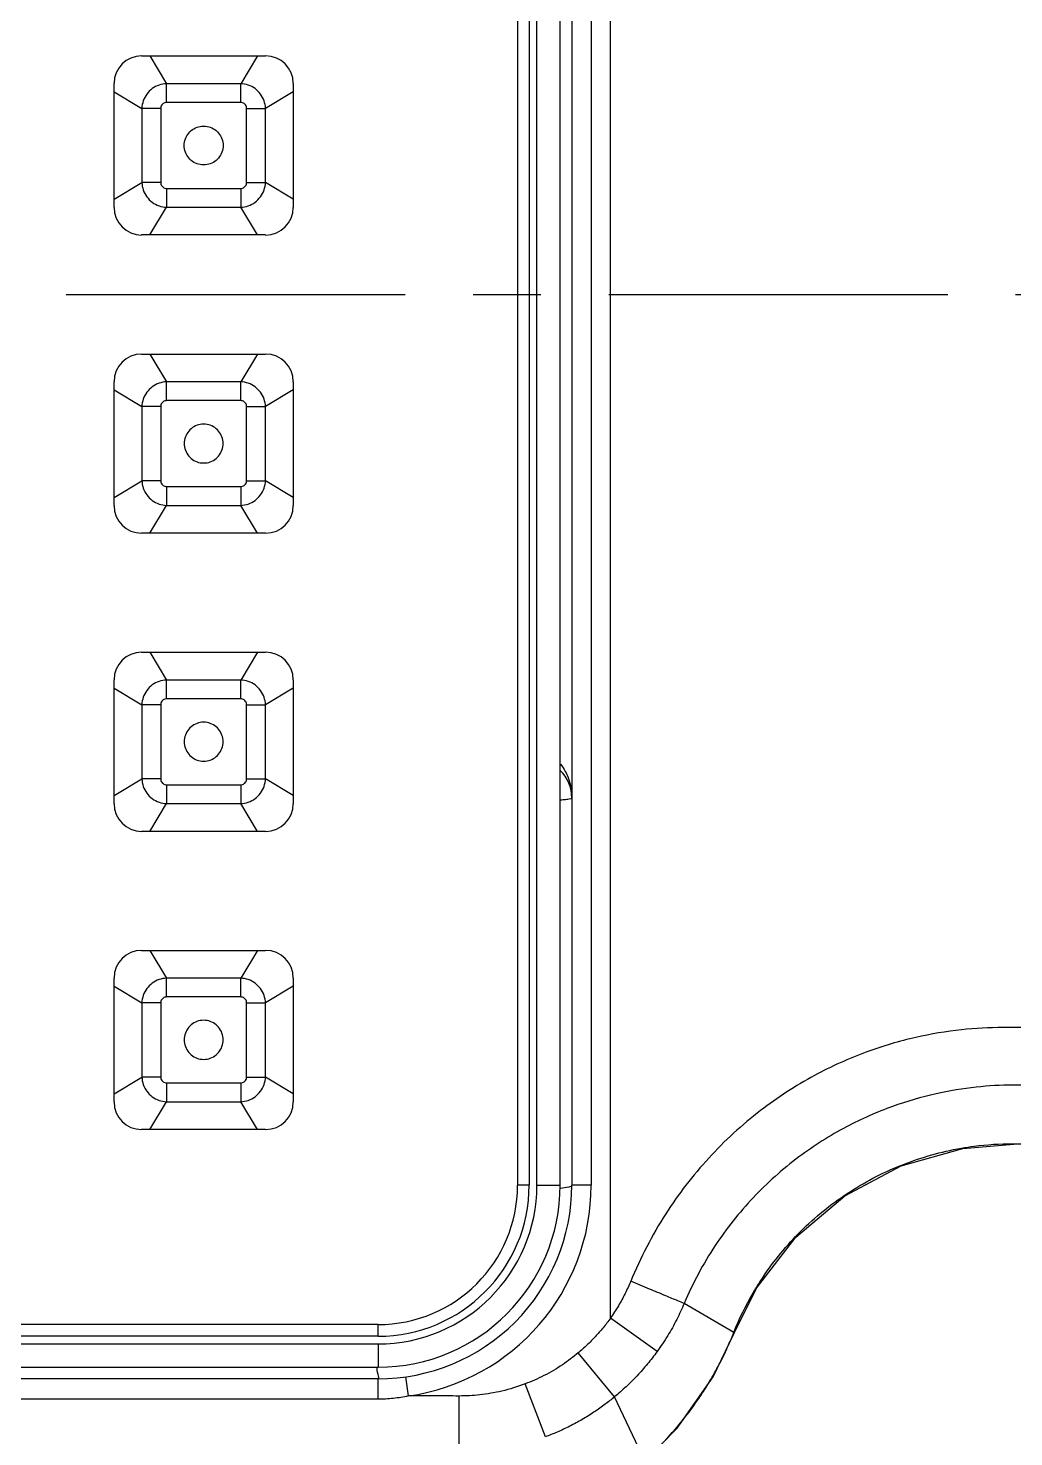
# Model space of a CAD drawing. Extents: x 3970 to 4390, y 960 to 1257.
# Drawn here: x 4107.55 to 4132.98, y 1004.4 to 1040.78 of the extents above; entities that cross this region are included whole.
import ezdxf

# ---------------------------------------------------------------- set-up
doc = ezdxf.new("R2010")
doc.units = 0
doc.header["$LTSCALE"] = 7
doc.header["$MEASUREMENT"] = 0
doc.linetypes.add('CENTER', pattern=[2, 1.25, -0.25, 0.25, -0.25])
doc.layers.get('0').update_dxf_attribs({"color": 2, "linetype": 'CONTINUOUS'})
doc.layers.add('CL', color=1, linetype='CENTER')

msp = doc.modelspace()

# ---------------------------------------------------------------- linework, layer by layer
at = {"color": 7, "linetype": 'Continuous'}
for p, q in [((4122.573, 1007.469), (4122.573, 1060.33)), ((4120.173, 1056.899), (4120.173, 1010.899)), ((4120.473, 1056.899), (4120.473, 1010.899)), ((4120.673, 1010.899), (4120.673, 1056.899)), ((4121.273, 1010.899), (4121.273, 1056.899)), ((4121.573, 1056.899), (4121.573, 1010.899)), ((4122.073, 1056.899), (4122.073, 1010.899)), ((4136.315, 1014.971), (4132.701, 1014.968)), ((4136.287, 1013.485), (4132.955, 1013.484)), ((4132.955, 1011.971), (4132.978, 1011.956)), ((4120.473, 1010.899), (4120.173, 1010.899)), ((4120.673, 1010.899), (4121.273, 1010.899)), ((4122.073, 1010.899), (4121.573, 1010.899)), ((4125.752, 1007.097), (4124.473, 1007.846)), ((4116.573, 1007.299), (4049.573, 1007.299)), ((4116.573, 1006.999), (4116.573, 1007.299)), ((4123.774, 1006.604), (4122.573, 1007.468)), ((4116.573, 1006.999), (4049.573, 1006.999)), ((4125.752, 1007.097), (4125.758, 1007.064)), ((4049.573, 1006.799), (4116.573, 1006.799)), ((4116.573, 1006.799), (4116.573, 1006.199)), ((4122.676, 1005.434), (4121.733, 1006.566)), ((4049.573, 1006.199), (4116.573, 1006.199)), ((4116.573, 1005.899), (4049.573, 1005.899)), ((4116.573, 1005.371), (4116.573, 1005.899)), ((4117.36, 1005.456), (4117.288, 1005.951)), ((4120.89, 1004.401), (4120.37, 1005.768)), ((4118.664, 1004.005), (4118.665, 1005.455)), ((4123.448, 1003.799), (4122.676, 1005.434))]:
    msp.add_line(p, q, dxfattribs=at)
at = {"linetype": 'Continuous'}
for p, q in [((4110.473, 1040.062), (4113.673, 1040.062)), ((4110.686, 1040.062), (4111.116, 1039.344)), ((4113.461, 1040.062), (4113.03, 1039.344)), ((4109.761, 1036.149), (4109.761, 1039.349)), ((4111.116, 1038.859), (4111.116, 1039.344)), ((4113.03, 1039.344), (4111.116, 1039.344)), ((4113.03, 1038.859), (4113.03, 1039.344)), ((4114.386, 1039.349), (4114.386, 1036.149)), ((4109.761, 1039.137), (4110.479, 1038.706)), ((4114.386, 1039.137), (4113.668, 1038.706)), ((4110.964, 1038.706), (4110.479, 1038.706)), ((4110.479, 1038.706), (4110.479, 1036.792)), ((4110.964, 1038.706), (4110.964, 1036.792)), ((4113.03, 1038.859), (4111.116, 1038.859)), ((4113.183, 1038.706), (4113.668, 1038.706)), ((4113.183, 1036.792), (4113.183, 1038.706)), ((4113.668, 1036.792), (4113.668, 1038.706)), ((4109.761, 1036.362), (4110.479, 1036.792)), ((4110.964, 1036.792), (4110.479, 1036.792)), ((4113.183, 1036.792), (4113.668, 1036.792)), ((4114.386, 1036.362), (4113.668, 1036.792)), ((4111.116, 1036.64), (4111.116, 1036.155)), ((4111.116, 1036.64), (4113.03, 1036.64)), ((4113.03, 1036.64), (4113.03, 1036.155)), ((4110.686, 1035.437), (4111.116, 1036.155)), ((4111.116, 1036.155), (4113.03, 1036.155)), ((4113.461, 1035.437), (4113.03, 1036.155)), ((4113.673, 1035.437), (4110.473, 1035.437)), ((4110.473, 1032.362), (4113.673, 1032.362)), ((4110.686, 1032.362), (4111.116, 1031.644)), ((4113.461, 1032.362), (4113.03, 1031.644)), ((4109.761, 1028.449), (4109.761, 1031.649)), ((4114.386, 1031.649), (4114.386, 1028.449)), ((4109.761, 1031.437), (4110.479, 1031.006)), ((4111.116, 1031.159), (4111.116, 1031.644)), ((4113.03, 1031.644), (4111.116, 1031.644)), ((4113.03, 1031.159), (4113.03, 1031.644)), ((4114.386, 1031.437), (4113.668, 1031.006)), ((4110.479, 1031.006), (4110.479, 1029.092)), ((4110.964, 1031.006), (4110.479, 1031.006)), ((4110.964, 1031.006), (4110.964, 1029.092)), ((4113.03, 1031.159), (4111.116, 1031.159)), ((4113.183, 1029.092), (4113.183, 1031.006)), ((4113.183, 1031.006), (4113.668, 1031.006)), ((4113.668, 1029.092), (4113.668, 1031.006)), ((4109.761, 1028.662), (4110.479, 1029.092)), ((4110.964, 1029.092), (4110.479, 1029.092)), ((4111.116, 1028.94), (4111.116, 1028.455)), ((4111.116, 1028.94), (4113.03, 1028.94)), ((4113.03, 1028.94), (4113.03, 1028.455)), ((4113.183, 1029.092), (4113.668, 1029.092)), ((4114.386, 1028.662), (4113.668, 1029.092)), ((4110.686, 1027.737), (4111.116, 1028.455)), ((4111.116, 1028.455), (4113.03, 1028.455)), ((4113.461, 1027.737), (4113.03, 1028.455)), ((4113.673, 1027.737), (4110.473, 1027.737)), ((4110.473, 1024.662), (4113.673, 1024.662)), ((4110.686, 1024.662), (4111.116, 1023.944)), ((4113.461, 1024.662), (4113.03, 1023.944)), ((4109.761, 1020.749), (4109.761, 1023.949)), ((4109.761, 1023.737), (4110.479, 1023.306)), ((4111.116, 1023.459), (4111.116, 1023.944)), ((4113.03, 1023.944), (4111.116, 1023.944)), ((4113.03, 1023.459), (4113.03, 1023.944)), ((4114.386, 1023.737), (4113.668, 1023.306)), ((4114.386, 1023.949), (4114.386, 1020.749)), ((4110.964, 1023.306), (4110.479, 1023.306)), ((4110.479, 1023.306), (4110.479, 1021.392)), ((4110.964, 1023.306), (4110.964, 1021.392)), ((4113.03, 1023.459), (4111.116, 1023.459)), ((4113.183, 1023.306), (4113.668, 1023.306)), ((4113.183, 1021.392), (4113.183, 1023.306)), ((4113.668, 1021.392), (4113.668, 1023.306)), ((4109.761, 1020.962), (4110.479, 1021.392)), ((4110.964, 1021.392), (4110.479, 1021.392)), ((4111.116, 1021.24), (4111.116, 1020.755)), ((4111.116, 1021.24), (4113.03, 1021.24)), ((4113.03, 1021.24), (4113.03, 1020.755)), ((4113.183, 1021.392), (4113.668, 1021.392)), ((4114.386, 1020.962), (4113.668, 1021.392)), ((4110.686, 1020.037), (4111.116, 1020.755)), ((4111.116, 1020.755), (4113.03, 1020.755)), ((4113.461, 1020.037), (4113.03, 1020.755)), ((4113.673, 1020.037), (4110.473, 1020.037)), ((4110.473, 1016.962), (4113.673, 1016.962)), ((4110.686, 1016.962), (4111.116, 1016.244)), ((4113.461, 1016.962), (4113.03, 1016.244)), ((4109.761, 1013.049), (4109.761, 1016.249)), ((4109.761, 1016.037), (4110.479, 1015.606)), ((4111.116, 1015.759), (4111.116, 1016.244)), ((4113.03, 1016.244), (4111.116, 1016.244)), ((4113.03, 1015.759), (4113.03, 1016.244)), ((4114.386, 1016.037), (4113.668, 1015.606)), ((4114.386, 1016.249), (4114.386, 1013.049)), ((4113.03, 1015.759), (4111.116, 1015.759)), ((4110.964, 1015.606), (4110.479, 1015.606)), ((4110.479, 1015.606), (4110.479, 1013.692)), ((4110.964, 1015.606), (4110.964, 1013.692)), ((4113.183, 1015.606), (4113.668, 1015.606)), ((4113.183, 1013.692), (4113.183, 1015.606)), ((4113.668, 1013.692), (4113.668, 1015.606)), ((4109.761, 1013.262), (4110.479, 1013.692)), ((4110.964, 1013.692), (4110.479, 1013.692)), ((4111.116, 1013.54), (4111.116, 1013.055)), ((4111.116, 1013.54), (4113.03, 1013.54)), ((4113.03, 1013.54), (4113.03, 1013.055)), ((4113.183, 1013.692), (4113.668, 1013.692)), ((4114.386, 1013.262), (4113.668, 1013.692)), ((4110.686, 1012.337), (4111.116, 1013.055)), ((4111.116, 1013.055), (4113.03, 1013.055)), ((4113.461, 1012.337), (4113.03, 1013.055)), ((4113.673, 1012.337), (4110.473, 1012.337))]:
    msp.add_line(p, q, dxfattribs=at)
at = {"color": 7, "linetype": 'Continuous'}
for points in [[(4125.758, 1007.064), (4126.343, 1008.239), (4127.354, 1009.555), (4128.615, 1010.622), (4130.07, 1011.396), (4131.659, 1011.846), (4132.978, 1011.956)], [(4123.447, 1003.763), (4124.293, 1004.626), (4125.223, 1005.951), (4125.758, 1007.064)]]:
    msp.add_lwpolyline(points, dxfattribs=at)
at = {"linetype": 'Continuous'}
for centre, start, end in [((4110.473, 1039.349), 90, 180), ((4113.673, 1039.349), 0, 90), ((4110.473, 1036.149), 180, 270), ((4113.673, 1036.149), 270, 0), ((4110.473, 1031.649), 90, 180), ((4113.673, 1031.649), 0, 90), ((4110.473, 1028.449), 180, 270), ((4113.673, 1028.449), 270, 0), ((4110.473, 1023.949), 90, 180), ((4113.673, 1023.949), 0, 90), ((4110.473, 1020.749), 180, 270), ((4113.673, 1020.749), 270, 0), ((4110.473, 1016.249), 90, 180), ((4113.673, 1016.249), 0, 90), ((4110.473, 1013.049), 180, 270), ((4113.673, 1013.049), 270, 0)]:
    msp.add_arc(centre, 0.713, start, end, dxfattribs=at)
at = {"color": 7, "linetype": 'Continuous'}
for centre, radius, start, end in [((4120.573, 1020.899), 1, 359.9426, 45.4138), ((4116.573, 1010.899), 4.7, 270, 0), ((4116.573, 1010.899), 5, 269.9998, 0), ((4116.573, 1010.899), 3.6, 270, 0), ((4116.573, 1010.899), 4.1, 270, 0), ((4116.573, 1010.899), 3.9, 270, 0), ((4116.573, 1010.899), 5.5, 278.2189, 0)]:
    msp.add_arc(centre, radius, start, end, dxfattribs=at)
at = {"linetype": 'Continuous'}
for points, start_tangent, end_tangent in [([(4111.116, 1039.344), (4110.923, 1039.309), (4110.747, 1039.216), (4110.606, 1039.075), (4110.514, 1038.899), (4110.479, 1038.706)], (-0.99963, -0.027186), (-0.026957, -0.999637)), ([(4113.668, 1038.706), (4113.633, 1038.899), (4113.54, 1039.075), (4113.399, 1039.216), (4113.223, 1039.309), (4113.03, 1039.344)], (-0.027186, 0.99963), (-0.999637, 0.026957)), ([(4111.116, 1038.859), (4111.071, 1038.852), (4111.028, 1038.83), (4110.993, 1038.795), (4110.971, 1038.751), (4110.964, 1038.706)], (-1, -0.000016), (0.000439, -1)), ([(4113.183, 1038.706), (4113.176, 1038.751), (4113.154, 1038.794), (4113.119, 1038.83), (4113.075, 1038.852), (4113.03, 1038.859)], (-0.000016, 1), (-1, -0.000439)), ([(4112.073, 1037.246), (4111.902, 1037.276), (4111.751, 1037.363), (4111.639, 1037.497), (4111.579, 1037.661), (4111.579, 1037.835), (4111.639, 1037.999), (4111.751, 1038.132), (4111.902, 1038.219), (4112.073, 1038.25)], (-1, 0), (1, 0)), ([(4112.073, 1038.25), (4112.245, 1038.219), (4112.396, 1038.132), (4112.508, 1037.999), (4112.567, 1037.835), (4112.567, 1037.661), (4112.508, 1037.497), (4112.396, 1037.363), (4112.245, 1037.276), (4112.073, 1037.246)], (1, 0), (-1, 0)), ([(4110.479, 1036.792), (4110.514, 1036.599), (4110.606, 1036.423), (4110.747, 1036.282), (4110.923, 1036.19), (4111.116, 1036.155)], (0.027186, -0.99963), (0.999637, -0.026957)), ([(4110.964, 1036.792), (4110.971, 1036.747), (4110.993, 1036.704), (4111.028, 1036.669), (4111.071, 1036.647), (4111.116, 1036.64)], (0.000016, -1), (1, 0.000439)), ([(4113.03, 1036.155), (4113.223, 1036.19), (4113.399, 1036.282), (4113.54, 1036.423), (4113.633, 1036.599), (4113.668, 1036.792)], (0.99963, 0.027186), (0.026957, 0.999637)), ([(4113.03, 1036.64), (4113.075, 1036.647), (4113.118, 1036.669), (4113.154, 1036.704), (4113.176, 1036.747), (4113.183, 1036.792)], (1, 0.000016), (-0.000439, 1)), ([(4111.116, 1031.644), (4110.923, 1031.609), (4110.747, 1031.516), (4110.606, 1031.375), (4110.514, 1031.199), (4110.479, 1031.006)], (-0.99963, -0.027186), (-0.026957, -0.999637)), ([(4113.668, 1031.006), (4113.633, 1031.199), (4113.54, 1031.375), (4113.399, 1031.516), (4113.223, 1031.609), (4113.03, 1031.644)], (-0.027186, 0.99963), (-0.999637, 0.026957)), ([(4111.116, 1031.159), (4111.071, 1031.152), (4111.028, 1031.13), (4110.993, 1031.095), (4110.971, 1031.051), (4110.964, 1031.006)], (-1, -0.000016), (0.000439, -1)), ([(4113.183, 1031.006), (4113.176, 1031.051), (4113.154, 1031.094), (4113.119, 1031.13), (4113.075, 1031.152), (4113.03, 1031.159)], (-0.000016, 1), (-1, -0.000439)), ([(4112.073, 1030.553), (4111.902, 1030.522), (4111.751, 1030.435), (4111.639, 1030.302), (4111.579, 1030.138), (4111.579, 1029.964), (4111.639, 1029.8), (4111.751, 1029.666), (4111.902, 1029.579), (4112.073, 1029.549)], (-1, 0), (1, 0)), ([(4112.073, 1029.549), (4112.245, 1029.579), (4112.396, 1029.666), (4112.508, 1029.8), (4112.567, 1029.964), (4112.567, 1030.138), (4112.508, 1030.302), (4112.396, 1030.435), (4112.245, 1030.522), (4112.073, 1030.553)], (1, 0), (-1, 0)), ([(4110.479, 1029.092), (4110.514, 1028.899), (4110.606, 1028.723), (4110.747, 1028.582), (4110.923, 1028.49), (4111.116, 1028.455)], (0.027186, -0.99963), (0.999637, -0.026957)), ([(4110.964, 1029.092), (4110.971, 1029.047), (4110.993, 1029.004), (4111.028, 1028.969), (4111.071, 1028.947), (4111.116, 1028.94)], (0.000016, -1), (1, 0.000439)), ([(4113.03, 1028.455), (4113.223, 1028.49), (4113.399, 1028.582), (4113.54, 1028.723), (4113.633, 1028.899), (4113.668, 1029.092)], (0.99963, 0.027186), (0.026957, 0.999637)), ([(4113.03, 1028.94), (4113.075, 1028.947), (4113.118, 1028.969), (4113.154, 1029.004), (4113.176, 1029.047), (4113.183, 1029.092)], (1, 0.000016), (-0.000439, 1)), ([(4111.116, 1023.944), (4110.923, 1023.909), (4110.747, 1023.816), (4110.606, 1023.675), (4110.514, 1023.499), (4110.479, 1023.306)], (-0.99963, -0.027186), (-0.026957, -0.999637)), ([(4113.668, 1023.306), (4113.633, 1023.499), (4113.54, 1023.675), (4113.399, 1023.816), (4113.223, 1023.909), (4113.03, 1023.944)], (-0.027186, 0.99963), (-0.999637, 0.026957)), ([(4111.116, 1023.459), (4111.071, 1023.452), (4111.028, 1023.43), (4110.993, 1023.395), (4110.971, 1023.351), (4110.964, 1023.306)], (-1, -0.000016), (0.000439, -1)), ([(4113.183, 1023.306), (4113.176, 1023.351), (4113.154, 1023.394), (4113.119, 1023.43), (4113.075, 1023.452), (4113.03, 1023.459)], (-0.000016, 1), (-1, -0.000439)), ([(4112.073, 1022.855), (4111.902, 1022.824), (4111.751, 1022.737), (4111.638, 1022.603), (4111.579, 1022.439), (4111.579, 1022.264), (4111.638, 1022.1), (4111.751, 1021.966), (4111.902, 1021.879), (4112.073, 1021.849)], (-1, 0), (1, 0)), ([(4112.073, 1021.849), (4112.245, 1021.879), (4112.396, 1021.966), (4112.508, 1022.1), (4112.568, 1022.264), (4112.568, 1022.439), (4112.508, 1022.603), (4112.396, 1022.737), (4112.245, 1022.824), (4112.073, 1022.855)], (1, 0), (-1, 0)), ([(4110.479, 1021.392), (4110.514, 1021.199), (4110.606, 1021.023), (4110.747, 1020.882), (4110.923, 1020.79), (4111.116, 1020.755)], (0.027186, -0.99963), (0.999637, -0.026957)), ([(4110.964, 1021.392), (4110.971, 1021.347), (4110.993, 1021.304), (4111.028, 1021.269), (4111.071, 1021.247), (4111.116, 1021.24)], (0.000016, -1), (1, 0.000439)), ([(4113.03, 1020.755), (4113.223, 1020.79), (4113.399, 1020.882), (4113.54, 1021.023), (4113.633, 1021.199), (4113.668, 1021.392)], (0.99963, 0.027186), (0.026957, 0.999637)), ([(4113.03, 1021.24), (4113.075, 1021.247), (4113.118, 1021.269), (4113.154, 1021.304), (4113.176, 1021.347), (4113.183, 1021.392)], (1, 0.000016), (-0.000439, 1)), ([(4111.116, 1016.244), (4110.923, 1016.209), (4110.747, 1016.116), (4110.606, 1015.975), (4110.514, 1015.799), (4110.479, 1015.606)], (-0.99963, -0.027186), (-0.026957, -0.999637)), ([(4113.668, 1015.606), (4113.633, 1015.799), (4113.54, 1015.975), (4113.399, 1016.116), (4113.223, 1016.209), (4113.03, 1016.244)], (-0.027186, 0.99963), (-0.999637, 0.026957)), ([(4111.116, 1015.759), (4111.071, 1015.752), (4111.028, 1015.73), (4110.993, 1015.695), (4110.971, 1015.651), (4110.964, 1015.606)], (-1, -0.000016), (0.000439, -1)), ([(4113.183, 1015.606), (4113.176, 1015.651), (4113.154, 1015.694), (4113.119, 1015.73), (4113.075, 1015.752), (4113.03, 1015.759)], (-0.000016, 1), (-1, -0.000439)), ([(4112.073, 1015.157), (4111.901, 1015.126), (4111.75, 1015.039), (4111.638, 1014.905), (4111.578, 1014.74), (4111.578, 1014.565), (4111.638, 1014.4), (4111.75, 1014.266), (4111.901, 1014.178), (4112.073, 1014.148)], (-1, 0), (1, 0)), ([(4112.073, 1014.148), (4112.245, 1014.178), (4112.396, 1014.266), (4112.509, 1014.4), (4112.569, 1014.565), (4112.569, 1014.74), (4112.509, 1014.905), (4112.396, 1015.039), (4112.245, 1015.126), (4112.073, 1015.157)], (1, 0), (-1, 0)), ([(4110.479, 1013.692), (4110.514, 1013.499), (4110.606, 1013.323), (4110.747, 1013.182), (4110.923, 1013.09), (4111.116, 1013.055)], (0.027186, -0.99963), (0.999637, -0.026957)), ([(4110.964, 1013.692), (4110.971, 1013.647), (4110.993, 1013.604), (4111.028, 1013.569), (4111.071, 1013.547), (4111.116, 1013.54)], (0.000016, -1), (1, 0.000439)), ([(4113.03, 1013.055), (4113.223, 1013.09), (4113.399, 1013.182), (4113.54, 1013.323), (4113.633, 1013.499), (4113.668, 1013.692)], (0.99963, 0.027186), (0.026957, 0.999637)), ([(4113.03, 1013.54), (4113.075, 1013.547), (4113.118, 1013.569), (4113.154, 1013.604), (4113.176, 1013.647), (4113.183, 1013.692)], (1, 0.000016), (-0.000439, 1))]:
    msp.add_spline(points, degree=3, dxfattribs=dict(at, start_tangent=start_tangent, end_tangent=end_tangent))
at = {"color": 7, "linetype": 'Continuous'}
for points, start_tangent, end_tangent in [([(4121.28, 1021.773), (4121.404, 1021.583), (4121.527, 1021.267), (4121.573, 1020.899)], (0.619796, -0.784763), (0, -1)), ([(4121.273, 1020.849), (4121.352, 1020.855)], (0.997581, 0.069518), (0.996485, 0.08377)), ([(4121.352, 1020.855), (4121.471, 1020.868), (4121.547, 1020.883), (4121.573, 1020.899)], (0.996485, 0.08377), (0.000003, 1)), ([(4132.701, 1014.968), (4131.628, 1014.911), (4130.454, 1014.716), (4129.183, 1014.34), (4127.834, 1013.73), (4126.442, 1012.826), (4125.105, 1011.598), (4123.997, 1010.159), (4123.092, 1008.421)], (-0.999944, 0.010593), (-0.391127, -0.920337)), ([(4132.955, 1013.484), (4132.008, 1013.43), (4130.971, 1013.259), (4129.852, 1012.934), (4128.661, 1012.407), (4127.434, 1011.63), (4126.252, 1010.574), (4125.273, 1009.339), (4124.473, 1007.846)], (-0.999987, -0.00501), (-0.388219, -0.921567)), ([(4126.337, 1008.261), (4126.455, 1008.447), (4127.416, 1009.643), (4128.6, 1010.631), (4129.951, 1011.364), (4131.423, 1011.817), (4131.628, 1011.856)], (0.522291, 0.852767), (0.98519, 0.171469)), ([(4131.628, 1011.856), (4131.953, 1011.905)], (0.98519, 0.171469), (0.991539, 0.129806)), ([(4131.953, 1011.905), (4132.955, 1011.971)], (0.991539, 0.129806), (1, 0.000974)), ([(4132.955, 1011.971), (4133.968, 1011.969), (4135.001, 1011.967), (4136.056, 1011.964)], (0.999998, -0.001919), (0.999997, -0.002358)), ([(4121.573, 1010.899), (4121.497, 1010.851), (4121.279, 1010.811), (4121.263, 1010.809)], (-0.000032, -1), (-0.992164, -0.12494)), ([(4123.092, 1008.421), (4122.948, 1008.101), (4122.776, 1007.784), (4122.573, 1007.469)], (-0.375517, -0.926815), (-0.571082, -0.820893)), ([(4124.473, 1007.846), (4124.313, 1007.911), (4124.001, 1008.04), (4123.576, 1008.218), (4123.092, 1008.421)], (-0.931354, 0.364116), (-0.921784, 0.387705)), ([(4125.752, 1007.097), (4126.251, 1008.118)], (0.371506, 0.92843), (0.503817, 0.86381)), ([(4126.251, 1008.118), (4126.337, 1008.261)], (0.503817, 0.86381), (0.522291, 0.852767)), ([(4124.473, 1007.846), (4124.28, 1007.429), (4124.048, 1007.014), (4123.774, 1006.604)], (-0.388485, -0.921455), (-0.586876, -0.809677)), ([(4122.573, 1007.469), (4122.382, 1007.219), (4122.178, 1006.986), (4121.962, 1006.769), (4121.733, 1006.566)], (-0.584032, -0.811731), (-0.768682, -0.639631)), ([(4125.6, 1006.732), (4125.742, 1007.071)], (0.407401, 0.913249), (0.367946, 0.929847)), ([(4125.742, 1007.071), (4125.752, 1007.097)], (0.367946, 0.929847), (0.364904, 0.931045)), ([(4121.733, 1006.566), (4121.542, 1006.414), (4121.329, 1006.261), (4121.098, 1006.115), (4120.854, 1005.982), (4120.607, 1005.865), (4120.37, 1005.768)], (-0.768675, -0.63964), (-0.93459, -0.355727)), ([(4123.774, 1006.604), (4123.525, 1006.282), (4123.258, 1005.979), (4122.975, 1005.696), (4122.676, 1005.434)], (-0.586843, -0.809701), (-0.771431, -0.636312)), ([(4125.379, 1006.274), (4125.585, 1006.7)], (0.460876, 0.887465), (0.411154, 0.911566)), ([(4125.585, 1006.7), (4125.6, 1006.732)], (0.411154, 0.911566), (0.407401, 0.913249)), ([(4116.573, 1005.899), (4116.574, 1006.011), (4116.557, 1006.201)], (1, 0.000001), (0.102453, 0.994738)), ([(4125.057, 1005.708), (4125.13, 1005.828), (4125.379, 1006.274)], (0.526789, 0.849996), (0.460876, 0.887465)), ([(4120.37, 1005.768), (4119.767, 1005.582), (4119.198, 1005.484), (4118.665, 1005.455)], (-0.934678, -0.355494), (-1, 0.000374)), ([(4124.46, 1004.863), (4124.819, 1005.345), (4125.057, 1005.708)], (0.624873, 0.780726), (0.526789, 0.849996)), ([(4116.573, 1005.371), (4094.86, 1005.367), (4072.526, 1005.364), (4049.573, 1005.361)], (-1, -0.000174), (-1, -0.000154)), ([(4117.36, 1005.456), (4116.965, 1005.392), (4116.573, 1005.371)], (-0.977626, -0.210349), (-0.999999, 0.001183)), ([(4118.665, 1005.455), (4118.012, 1005.456), (4117.36, 1005.456)], (-1, 0.000386), (-1, 0.000377)), ([(4122.676, 1005.434), (4122.432, 1005.241), (4122.153, 1005.043), (4121.844, 1004.85), (4121.518, 1004.673), (4121.193, 1004.522), (4120.89, 1004.401)], (-0.77103, -0.636799), (-0.936321, -0.351144)), ([(4123.991, 1004.324), (4124.442, 1004.84), (4124.46, 1004.863)], (0.687634, 0.726057), (0.624873, 0.780726))]:
    msp.add_spline(points, degree=3, dxfattribs=dict(at, start_tangent=start_tangent, end_tangent=end_tangent))
at = {"layer": 'CL'}
msp.add_line((4038.526, 1033.899), (4278.426, 1033.899), dxfattribs=at)

doc.saveas('drawing.dxf')
